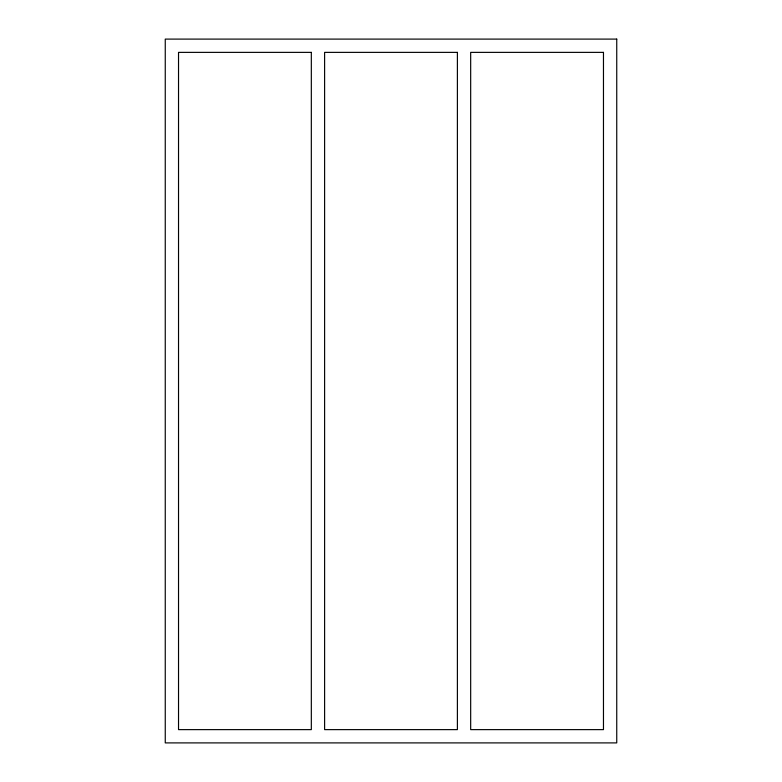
<?xml version="1.0" encoding="UTF-8"?>
<svg xmlns="http://www.w3.org/2000/svg" width="782" height="782" viewBox="0 0 782 782"><rect width="100%" height="100%" fill="white"/><g stroke="black" fill="none" stroke-linecap="round" stroke-linejoin="round"><path stroke-width="1.17" d="M616.744 39.1L165.256 39.1L165.256 742.9L616.744 742.9L616.744 39.1M311.324 52.374L178.531 52.374L178.531 729.626L311.324 729.626L311.324 52.374M457.392 52.374L324.608 52.374L324.608 729.626L457.392 729.626L457.392 52.374M603.469 52.374L470.676 52.374L470.676 729.626L603.469 729.626L603.469 52.374"/></g></svg>
